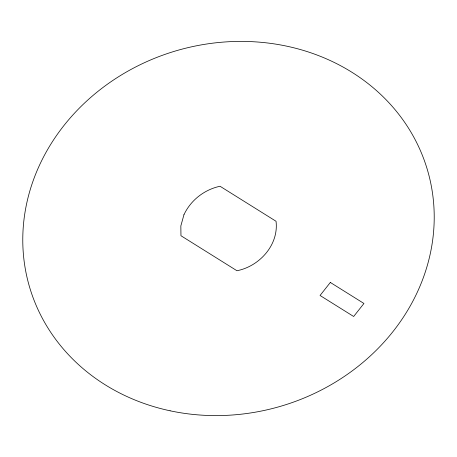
<?xml version="1.0" encoding="UTF-8"?>
<svg xmlns="http://www.w3.org/2000/svg" width="457" height="457" viewBox="0 0 457 457"><rect width="100%" height="100%" fill="white"/><g stroke="black" fill="none" stroke-linecap="round" stroke-linejoin="round"><path stroke-width="0.69" d="M183.948 214.739L180.841 225.929L180.961 235.732L236.96 270.744C259.445 266.322 278.919 244.918 276.039 221.268L220.04 186.256C204.405 189.575 190.718 200.212 183.948 214.739M330.337 282.455L320.054 295.479L353.661 316.49L363.943 303.471L330.337 282.455M170.118 410.803A207.375 185.262 -16.3 0 0 428.523 173.809A207.375 185.262 -16.3 0 0 86.859 100.888A207.375 185.262 -16.3 0 0 170.118 410.803"/></g></svg>
